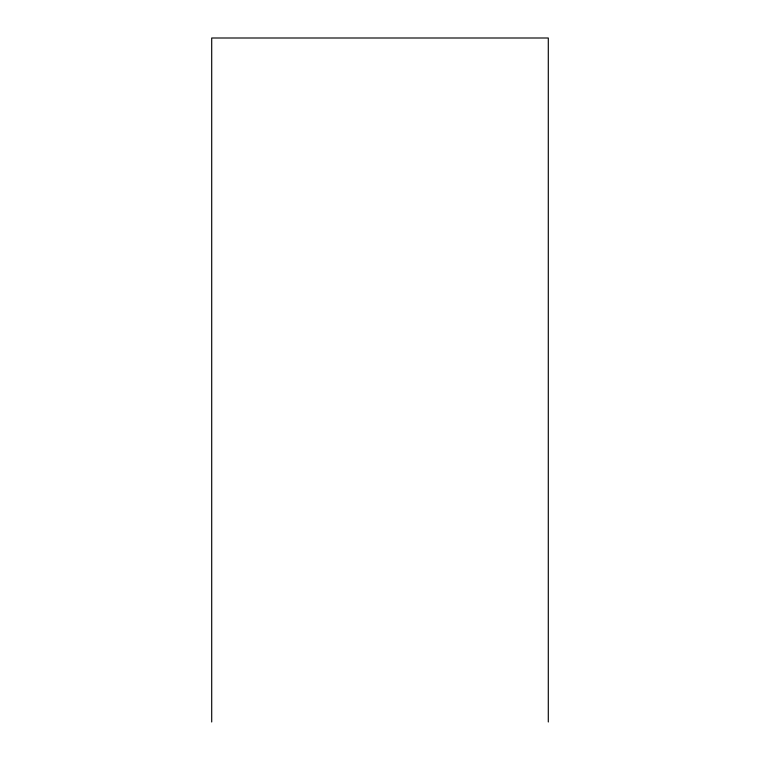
<?xml version="1.0" encoding="UTF-8"?>
<svg xmlns="http://www.w3.org/2000/svg" width="760" height="760" viewBox="0 0 760 760"><rect width="100%" height="100%" fill="white"/><g stroke="black" fill="none" stroke-linecap="round" stroke-linejoin="round"><path stroke-width="1.14" d="M548.292 722L548.292 38L211.707 38L211.707 722"/></g></svg>
